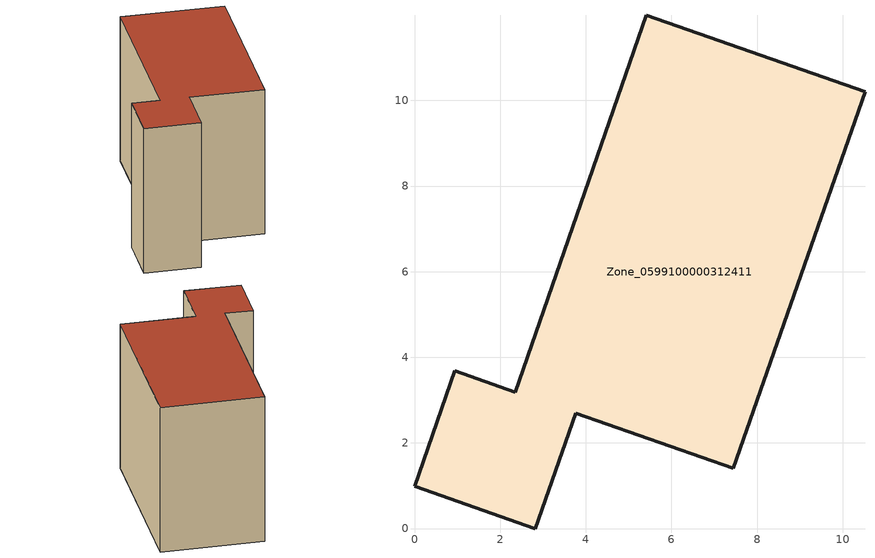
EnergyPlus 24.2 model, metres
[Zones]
Zone_0599100000312411
 floor ground (C_G): 2.83,0 0,0.99 0.94,3.68 2.35,3.18 5.41,11.98 10.52,10.21 7.44,1.41 3.77,2.69 z0
 wall outside (C_F): 2.35,3.18 0.94,3.68 0,0.99 2.83,0 3.77,2.69 7.44,1.41 10.52,10.21 5.41,11.98 2.35,3.18 z0:8.23
 roof outside (C_R): 10.52,10.21 5.41,11.98 2.35,3.18 0.94,3.68 0,0.99 2.83,0 3.77,2.69 7.44,1.41 z8.23
[BUILDING]
Pand.0599100000312411: North Axis=0; Terrain=City; Loads Convergence Tolerance Value=0.04; Temperature Convergence Tolerance Value=0.4; Solar Distribution=FullExterior; Maximum Number of Warmup Days=25; Minimum Number of Warmup Days=1
[Site:Location]
Rotterdam.The.Hague.AP_ZH_NLD Design_Conditions: Latitude=51.96; Longitude=4.45; Time Zone=1; Elevation=-4.5
[SITE:GROUNDTEMPERATURE:BUILDINGSURFACE]
18, 18, 18, 18, 18, 18, 18, 18, 18, 18, 18, 18
[MATERIAL] Thermal Absorptance=0.9; Solar Absorptance=0.7; Visible Absorptance=0.7
Name | Roughness | Thickness | Conductivity | Density | Specific Heat
G.TI.1992-2005 | MediumSmooth | 0.15 | 0.06 | 540 | 1210
F.TI.1992-2005 | Rough | 0.3 | 0.12 | 1920 | 840
R.TI.1992-2005 | MediumRough | 0.2 | 0.08 | 1500 | 1000
[CONSTRUCTION]
C_G: G.TI.1992-2005
C_F: F.TI.1992-2005
C_R: R.TI.1992-2005
[ZONE]
Zone_0599100000312411: Type=1; Multiplier=1; Ceiling Height=Autocalculate; Volume=Autocalculate; Floor Area=autocalculate; Part of Total Floor Area=Yes
[ZONEINFILTRATION:DESIGNFLOWRATE]
Infil_Zone_0599100000312411: Zone or ZoneList or Space or SpaceList=Zone_0599100000312411; Schedule=AlwaysOn; Design Flow Rate Calculation Method=Flow/Area; Flow Rate per Floor Area=0.0015; Constant Term Coefficient=1; Temperature Term Coefficient=0; Velocity Term Coefficient=0; Velocity Squared Term Coefficient=0
[HVACTEMPLATE:ZONE:IDEALLOADSAIRSYSTEM]
Zone_0599100000312411: Maximum Heating Supply Air Temperature=50; Minimum Cooling Supply Air Temperature=13; Maximum Heating Supply Air Humidity Ratio=0.0156; Minimum Cooling Supply Air Humidity Ratio=0.0077; Heating Limit=NoLimit; Cooling Limit=NoLimit; Dehumidification Control Type=ConstantSensibleHeatRatio; Cooling Sensible Heat Ratio=0.7; Dehumidification Setpoint=60; Humidification Control Type=None; Humidification Setpoint=30; Outdoor Air Method=None; Outdoor Air Flow Rate per Person=0.00944; Outdoor Air Flow Rate per Zone Floor Area=0; Outdoor Air Flow Rate per Zone=0; Demand Controlled Ventilation Type=None; Outdoor Air Economizer Type=NoEconomizer; Heat Recovery Type=None; Sensible Heat Recovery Effectiveness=0.7; Latent Heat Recovery Effectiveness=0.65
[ZONECONTROL:THERMOSTAT]
ThermostatControl_Zone_0599100000312411: Zone or ZoneList=Zone_0599100000312411; Control Type Schedule=DualSetpointControlType; Control 1=Thermostat_Zone_0599100000312411; Temperature Difference Between Cutout And Setpoint=0
[THERMOSTATSETPOINT:DUALSETPOINT]
Thermostat_Zone_0599100000312411: Heating Setpoint Temperature Schedule=HeatingSetpoint_Zone_0599100000312411; Cooling Setpoint Temperature Schedule=CoolingSetpoint_Zone_0599100000312411
[SCHEDULE:COMPACT]
HeatingSetpoint_Zone_0599100000312411: Through: 12/31, For: AllDays, Until: 24:00, 21
CoolingSetpoint_Zone_0599100000312411: Through: 12/31, For: AllDays, Until: 24:00, 24
DualSetpointControlType: Through: 12/31, For: AllDays, Until: 24:00, 4
AlwaysOn: Through: 12/31, For: AllDays, Until: 24:00, 1
